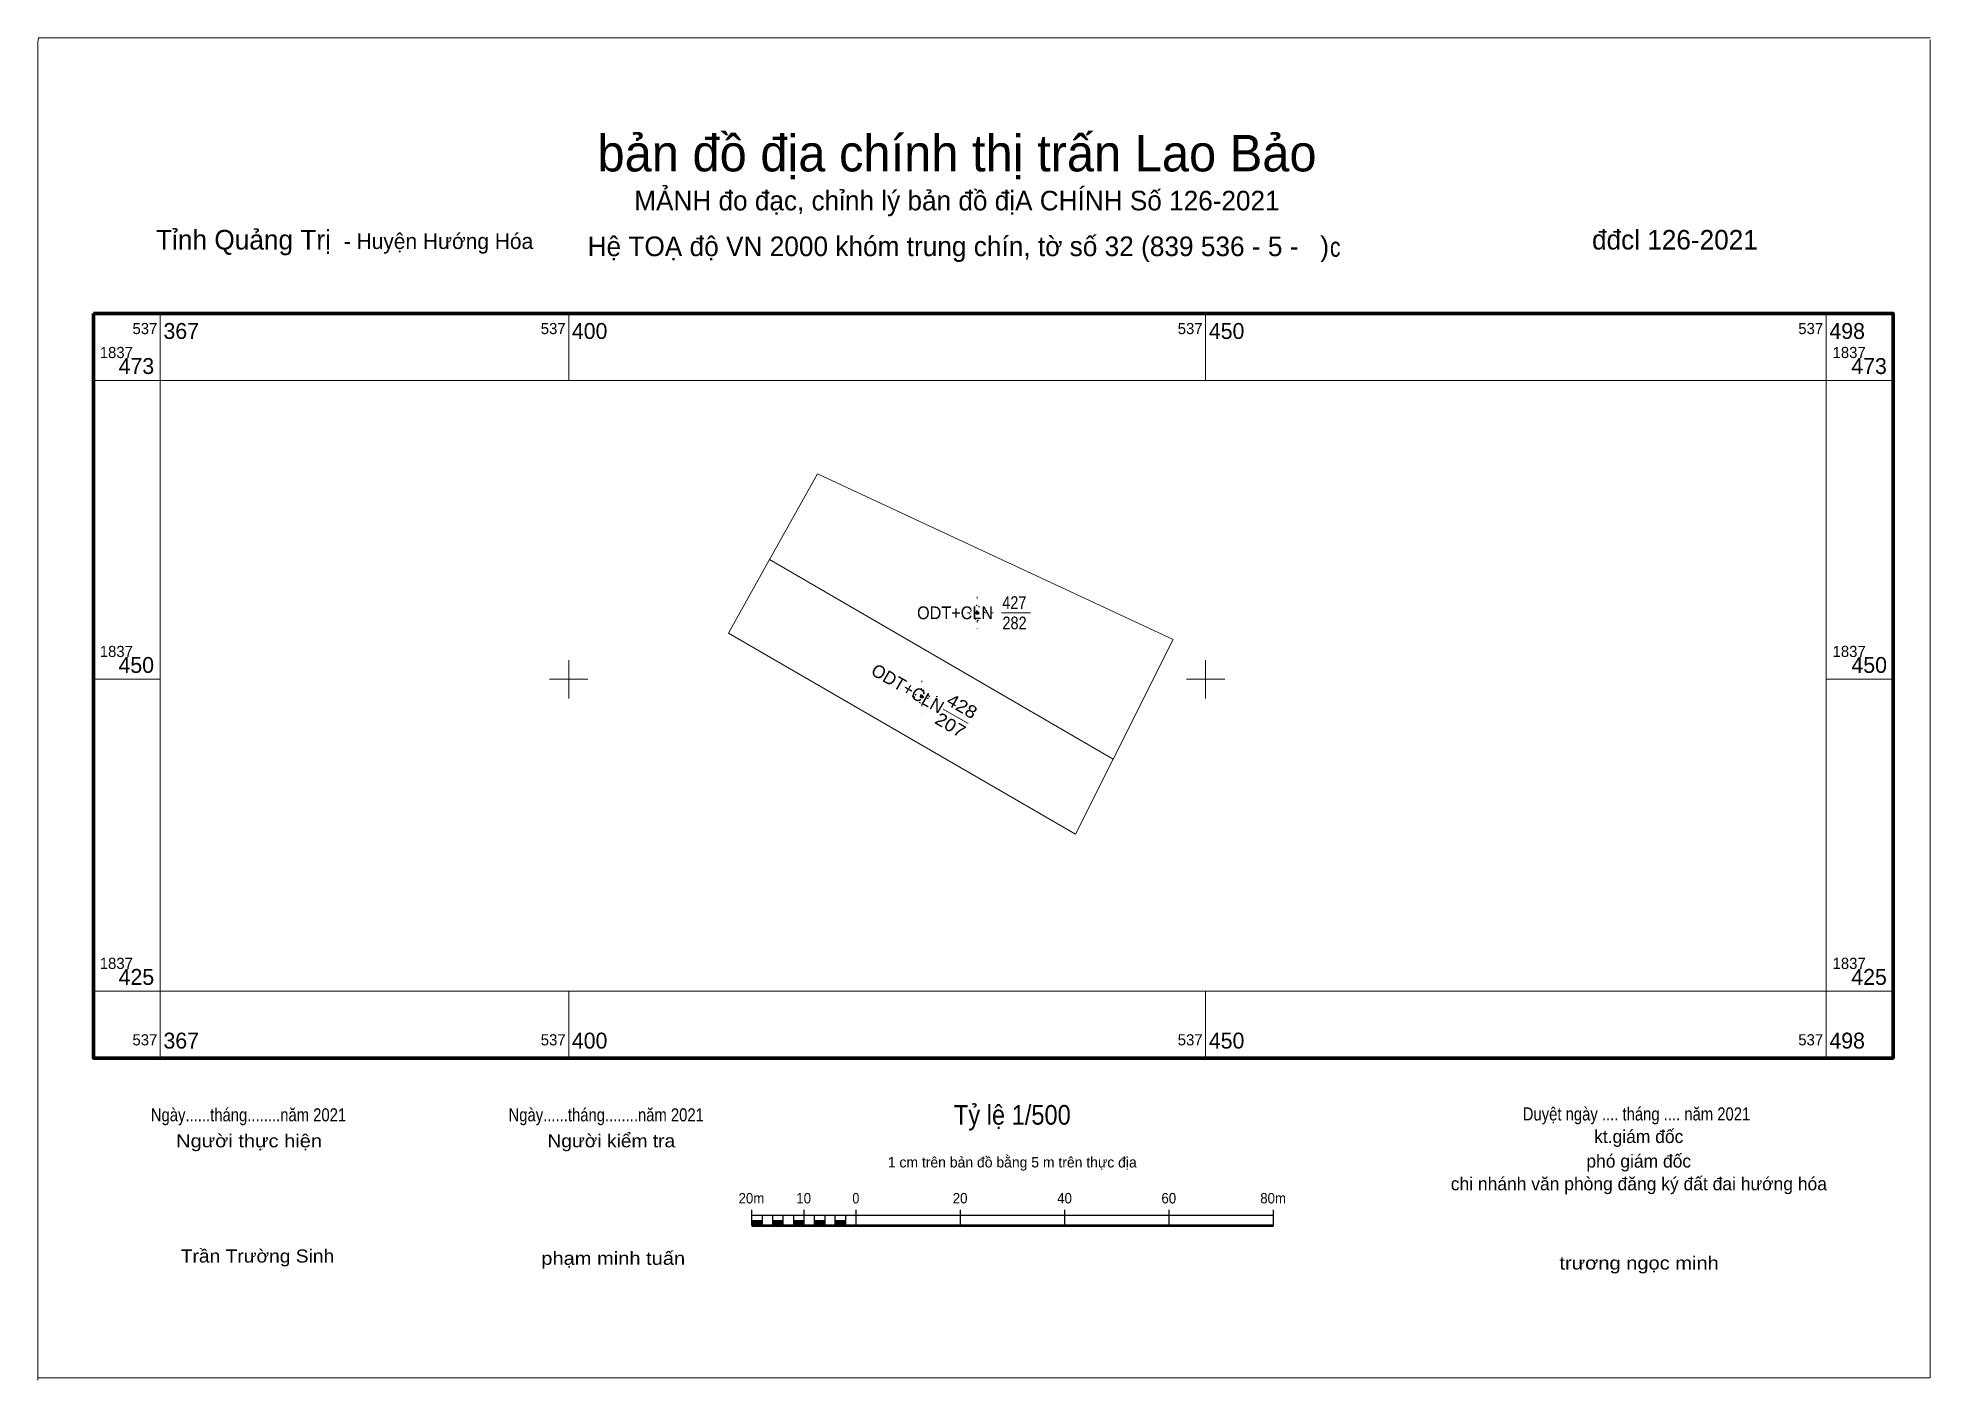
# Model space of a CAD drawing. Header units: metres. Extents: x 537358 to 537507, y 1837395 to 1837500.
import ezdxf
from ezdxf.enums import TextEntityAlignment as Align

# ---------------------------------------------------------------- set-up
doc = ezdxf.new("R2010")
doc.units = ezdxf.units.M
doc.header["$LTSCALE"] = 0.41
doc.linetypes.add('DOTTED', pattern=[1.5, 0.3, -1.2])
for name, color, linetype, lineweight in [('1', 7, 'Continuous', 13), ('10', 7, 'Continuous', 13), ('11', 7, 'DOTTED', 13), ('13', 7, 'Continuous', 13), ('2', 7, 'Continuous', 25), ('63', 7, 'Continuous', 13)]:
    doc.layers.add(name, color=color, linetype=linetype, lineweight=lineweight)
doc.layers.add('4', color=7, linetype='Continuous')

msp = doc.modelspace()

# ---------------------------------------------------------------- hatches: boundary and pattern name
at = {"layer": '11'}
for points in [[(537432.2161, 1837455.2198, 1), (537431.9161, 1837455.2198, 1)], [(537427.8555, 1837448.6445, 1), (537427.5555, 1837448.6445, 1)]]:
    msp.add_hatch(color=256, dxfattribs=at).paths.add_polyline_path(points)
at = {"layer": '2'}
for points in [[(537414.38, 1837407.13), (537415.2, 1837407.13), (537415.2, 1837407.54), (537414.38, 1837407.54)], [(537416.02, 1837407.13), (537416.84, 1837407.13), (537416.84, 1837407.54), (537416.02, 1837407.54)], [(537417.66, 1837407.13), (537418.48, 1837407.13), (537418.48, 1837407.54), (537417.66, 1837407.54)], [(537419.3, 1837407.13), (537420.12, 1837407.13), (537420.12, 1837407.54), (537419.3, 1837407.54)], [(537420.93, 1837407.13), (537421.75, 1837407.13), (537421.75, 1837407.54), (537420.93, 1837407.54)]]:
    msp.add_hatch(color=256, dxfattribs=at).paths.add_polyline_path(points)

# ---------------------------------------------------------------- linework, layer by layer
at = {"layer": '1'}
msp.add_line((537358.37, 1837500.34), (537506.87, 1837500.34), dxfattribs=at)
for points in [[(537358.33, 1837395), (537358.33, 1837500), (537358.37, 1837500.34)], [(537506.87, 1837500.18), (537506.87, 1837395.18), (537358.37, 1837395.18)]]:
    msp.add_lwpolyline(points, dxfattribs=at)
at = {"layer": '10'}
msp.add_line((537415.76, 1837459.39), (537442.75, 1837443.74), dxfattribs=at)
for points in [[(537415.76, 1837459.39), (537415.97, 1837459.76), (537419.52, 1837466.12), (537447.45, 1837453.13), (537442.75, 1837443.74)], [(537415.76, 1837459.39), (537412.55, 1837453.62), (537439.79, 1837437.84), (537442.75, 1837443.74)]]:
    msp.add_lwpolyline(points, dxfattribs=at)
at = {"layer": '11'}
for p, q in [((537432.07, 1837456.47), (537432.07, 1837455.84)), ((537431.44, 1837455.22), (537430.82, 1837455.22)), ((537433.32, 1837455.22), (537432.69, 1837455.22)), ((537432.07, 1837454.59), (537432.07, 1837453.97)), ((537427.71, 1837449.89), (537427.71, 1837449.27)), ((537427.08, 1837448.64), (537426.46, 1837448.64)), ((537427.71, 1837448.02), (537427.71, 1837447.39)), ((537428.96, 1837448.64), (537428.33, 1837448.64))]:
    msp.add_line(p, q, dxfattribs=at)
for points in [[(537432.07, 1837455.84), (537431.44, 1837455.22), (537432.07, 1837454.59), (537432.69, 1837455.22)], [(537427.71, 1837449.27), (537427.08, 1837448.64), (537427.71, 1837448.02), (537428.33, 1837448.64)]]:
    msp.add_lwpolyline(points, close=True, dxfattribs=at)
for centre in [(537432.0661, 1837455.2198), (537427.7055, 1837448.6445)]:
    msp.add_circle(centre, 0.15, dxfattribs=at)
at = {"layer": '13'}
for p, q in [((537433.97, 1837455.22), (537436.24, 1837455.22)), ((537429.4, 1837447.67), (537431.36, 1837446.53))]:
    msp.add_line(p, q, dxfattribs=at)
at = {"layer": '2'}
for p, q in [((537414.38, 1837407.13), (537414.38, 1837408.36)), ((537414.38, 1837407.95), (537455.33, 1837407.95)), ((537415.2, 1837407.13), (537415.2, 1837407.95)), ((537416.02, 1837407.13), (537416.02, 1837407.95)), ((537416.84, 1837407.13), (537416.84, 1837407.95)), ((537417.66, 1837407.13), (537417.66, 1837407.95)), ((537418.48, 1837407.13), (537418.48, 1837408.36)), ((537419.3, 1837407.13), (537419.3, 1837407.95)), ((537420.12, 1837407.13), (537420.12, 1837407.95)), ((537420.93, 1837407.13), (537420.93, 1837407.95)), ((537421.75, 1837407.13), (537421.75, 1837407.95)), ((537422.57, 1837407.13), (537422.57, 1837408.36)), ((537430.76, 1837407.13), (537430.76, 1837408.36)), ((537438.95, 1837407.13), (537438.95, 1837408.36)), ((537447.14, 1837407.13), (537447.14, 1837408.36)), ((537455.33, 1837407.13), (537455.33, 1837408.36))]:
    msp.add_line(p, q, dxfattribs=at)
at = {"layer": '2', "lineweight": 53}
msp.add_line((537414.38, 1837407.13), (537455.33, 1837407.13), dxfattribs=at)
at = {"layer": '2', "lineweight": 13}
for points in [[(537414.38, 1837407.13), (537415.2, 1837407.13), (537415.2, 1837407.54), (537414.38, 1837407.54)], [(537416.02, 1837407.13), (537416.84, 1837407.13), (537416.84, 1837407.54), (537416.02, 1837407.54)], [(537417.66, 1837407.13), (537418.48, 1837407.13), (537418.48, 1837407.54), (537417.66, 1837407.54)], [(537419.3, 1837407.13), (537420.12, 1837407.13), (537420.12, 1837407.54), (537419.3, 1837407.54)], [(537420.93, 1837407.13), (537421.75, 1837407.13), (537421.75, 1837407.54), (537420.93, 1837407.54)]]:
    msp.add_lwpolyline(points, close=True, dxfattribs=at)
at = {"layer": '63'}
for p, q in [((537367.94, 1837473.46), (537367.94, 1837478.71)), ((537400, 1837473.46), (537400, 1837478.71)), ((537450, 1837473.46), (537450, 1837478.71)), ((537498.71, 1837473.46), (537498.71, 1837478.71)), ((537367.94, 1837473.46), (537362.69, 1837473.46)), ((537498.71, 1837473.46), (537503.96, 1837473.46)), ((537400, 1837448.5), (537400, 1837451.5)), ((537450, 1837448.5), (537450, 1837451.5)), ((537367.94, 1837450), (537362.69, 1837450)), ((537398.5, 1837450), (537401.5, 1837450)), ((537448.5, 1837450), (537451.5, 1837450)), ((537498.71, 1837450), (537503.96, 1837450)), ((537367.94, 1837425.52), (537362.69, 1837425.52)), ((537367.94, 1837425.52), (537367.94, 1837420.27)), ((537400, 1837425.52), (537400, 1837420.27)), ((537450, 1837425.52), (537450, 1837420.27)), ((537498.71, 1837425.52), (537498.71, 1837420.27)), ((537498.71, 1837425.52), (537503.96, 1837425.52))]:
    msp.add_line(p, q, dxfattribs=at)
at = {"layer": '63', "lineweight": 70}
msp.add_lwpolyline([(537362.69, 1837478.71), (537503.96, 1837478.71), (537503.96, 1837420.27), (537362.69, 1837420.27)], close=True, dxfattribs=at)
at = {"layer": '63'}
msp.add_lwpolyline([(537367.94, 1837473.46), (537498.71, 1837473.46), (537498.71, 1837425.52), (537367.94, 1837425.52)], close=True, dxfattribs=at)

# ---------------------------------------------------------------- texts
at = {"layer": '13', "width": 0.85}
msp.add_text('427', height=1, dxfattribs=at).set_placement((537434.98, 1837455.52), align=Align.CENTER)
at = {"layer": '13', "width": 1.1}
msp.add_text('428', height=0.9999, rotation=329.916, dxfattribs=at).set_placement((537430.6244, 1837447.4576), align=Align.CENTER)
at = {"layer": '2'}
for s, height, p in [('bản đồ địa chính thị trấn Lao Bảo', 2.865, (537430.485, 1837489.86)), ('MẢNH đo đạc, chỉnh lý bản đồ địA CHÍNH Số 126-2021', 1.535, (537430.475, 1837486.8)), ('Hệ TOẠ độ VN 2000 khóm trung chín, tờ số 32 (839 536 - 5 -   )', 1.539, (537430.585, 1837483.21)), ('kt.giám đốc', 1.024, (537483.995, 1837413.61)), ('1 cm trên bản đồ bằng 5 m trên thực địa', 0.8188, (537434.82, 1837411.69)), ('phó giám đốc', 1.024, (537483.995, 1837411.68)), ('chi nhánh văn phòng đăng ký đất đai hướng hóa', 1.024, (537484.005, 1837409.9))]:
    msp.add_text(s, height=height, dxfattribs=at).set_placement(p, align=Align.CENTER)
for s, height, p in [('Tỉnh Quảng Trị ', 1.539, (537367.61, 1837483.73)), ('- Huyện Hướng Hóa', 1.228, (537382.35, 1837483.77))]:
    msp.add_text(s, height=height, dxfattribs=at).set_placement(p)
for s, height, width, p in [('c', 1.539, 0.8, (537460.17, 1837483.16)), ('Ngày......tháng........năm 2021', 1.024, 0.85, (537374.865, 1837415.31)), ('Ngày......tháng........năm 2021', 1.024, 0.85, (537402.945, 1837415.31)), ('Tỷ lệ 1/500', 1.54, 0.9, (537434.825, 1837415.05)), ('Duyệt ngày .... tháng .... năm 2021', 1.024, 0.85, (537483.82, 1837415.38)), ('Người thực hiện', 1.024, 1.15, (537374.91, 1837413.27)), ('Người kiểm tra', 1.024, 1.1, (537403.345, 1837413.27)), ('20m', 0.8188, 0.95, (537414.345, 1837408.87)), ('10', 0.8188, 0.95, (537418.445, 1837408.87)), ('0', 0.8188, 0.9, (537422.54, 1837408.87)), ('20', 0.8188, 0.95, (537430.725, 1837408.87)), ('40', 0.8188, 0.95, (537438.925, 1837408.87)), ('60', 0.8188, 0.95, (537447.105, 1837408.87)), ('80m', 0.8188, 0.95, (537455.295, 1837408.87)), ('Trần Trường Sinh', 1.024, 1.1, (537375.57, 1837404.23)), ('phạm minh tuấn', 1.024, 1.15, (537403.495, 1837404.05)), ('trương ngọc minh', 1.024, 1.15, (537484.025, 1837403.68))]:
    msp.add_text(s, height=height, dxfattribs=dict(at, width=width)).set_placement(p, align=Align.CENTER)
msp.add_text(' đđcl 126-2021', height=1.535, dxfattribs=at).set_placement((537493.34, 1837483.73), align=Align.RIGHT)
at = {"layer": '2', "width": 0.95}
msp.add_text('ODT+CLN', height=1, dxfattribs=at).set_placement((537433.31, 1837454.72), align=Align.RIGHT)
at = {"layer": '2'}
msp.add_text('ODT+CLN', height=1, rotation=329.916, dxfattribs=at).set_placement((537429.0788, 1837447.2735), align=Align.RIGHT)
at = {"layer": '4', "width": 0.85}
msp.add_text('282', height=1, dxfattribs=at).set_placement((537434.995, 1837453.92), align=Align.CENTER)
at = {"layer": '4', "width": 1.1}
msp.add_text('207', height=1, rotation=329.916, dxfattribs=at).set_placement((537429.7144, 1837445.9776), align=Align.CENTER)
at = {"layer": '63'}
for s, height, p in [('537', 0.875, (537367.71, 1837477.09)), ('537', 0.875, (537399.76, 1837477.09)), ('537', 0.875, (537449.76, 1837477.09)), ('537', 0.875, (537498.47, 1837477.09)), ('473', 1.25, (537367.46, 1837473.96)), ('473', 1.25, (537503.47, 1837473.96)), ('450', 1.25, (537367.45, 1837450.5)), ('450', 1.25, (537503.48, 1837450.5)), ('425', 1.25, (537367.46, 1837426.02)), ('425', 1.25, (537503.47, 1837426.02)), ('537', 0.875, (537367.71, 1837421.27)), ('537', 0.875, (537399.76, 1837421.27)), ('537', 0.875, (537449.76, 1837421.27)), ('537', 0.875, (537498.47, 1837421.27))]:
    msp.add_text(s, height=height, dxfattribs=at).set_placement(p, align=Align.RIGHT)
for s, height, p in [('367', 1.25, (537368.19, 1837476.71)), ('400', 1.25, (537400.25, 1837476.71)), ('450', 1.25, (537450.25, 1837476.71)), ('498', 1.25, (537498.96, 1837476.71)), ('1837', 0.875, (537363.19, 1837475.21)), ('1837', 0.875, (537499.21, 1837475.21)), ('1837', 0.875, (537363.19, 1837451.75)), ('1837', 0.875, (537499.21, 1837451.75)), ('1837', 0.875, (537363.19, 1837427.27)), ('1837', 0.875, (537499.21, 1837427.27)), ('367', 1.25, (537368.19, 1837421.02)), ('400', 1.25, (537400.25, 1837421.02)), ('450', 1.25, (537450.25, 1837421.02)), ('498', 1.25, (537498.96, 1837421.02))]:
    msp.add_text(s, height=height, dxfattribs=at).set_placement(p)

doc.saveas('drawing.dxf')
